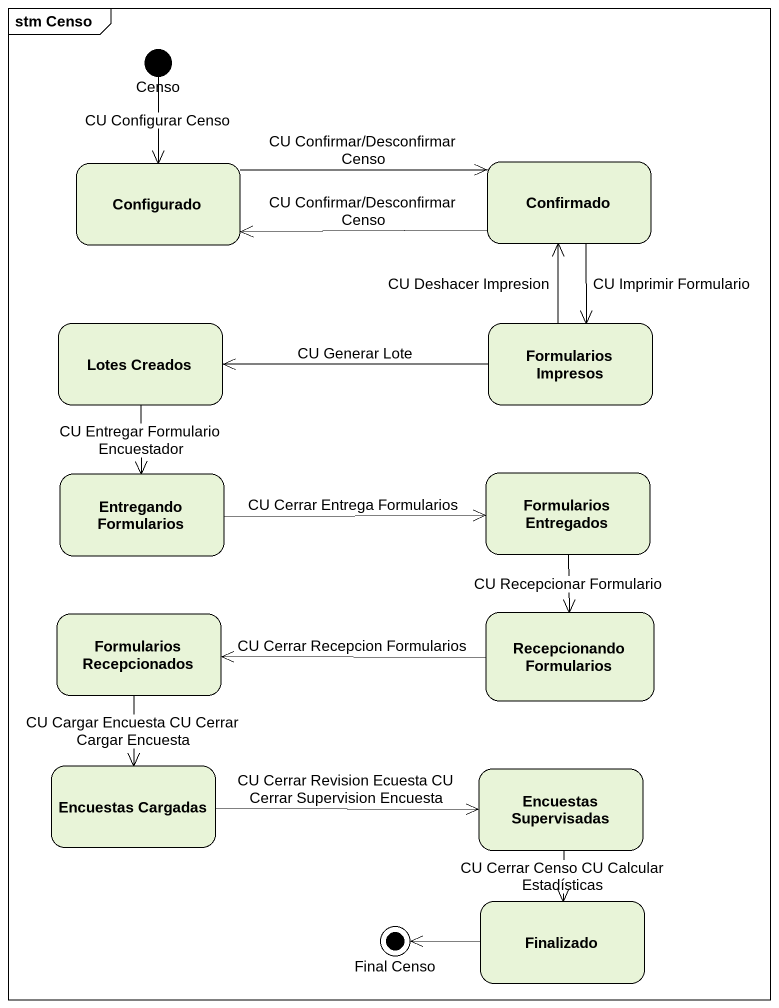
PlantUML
@startuml
mainframe stm Censo
hide empty description
state Censo <<start>>
state Configurado
state Confirmado
state "Lotes Creados" as Lotes_Creados
state "Formularios Impresos" as Formularios_Impresos
state "Entregando Formularios" as Entregando_Formularios
state "Formularios Entregados" as Formularios_Entregados
state "Formularios Recepcionados" as Formularios_Recepcionados
state "Recepcionando Formularios" as Recepcionando_Formularios
state "Encuestas Cargadas" as Encuestas_Cargadas
state "Encuestas Supervisadas" as Encuestas_Supervisadas
state "Final Censo" as Final_Censo <<end>>
state Finalizado
Censo --> Configurado : CU Configurar Censo
Configurado -right-> Confirmado : CU Confirmar/Desconfirmar Censo
Confirmado -left-> Configurado : CU Confirmar/Desconfirmar Censo
Confirmado --> Formularios_Impresos : CU Imprimir Formulario
Lotes_Creados --> Entregando_Formularios : CU Entregar Formulario Encuestador
Formularios_Impresos -up-> Confirmado : CU Deshacer Impresion
Formularios_Impresos -left-> Lotes_Creados : CU Generar Lote
Entregando_Formularios -right-> Formularios_Entregados : CU Cerrar Entrega Formularios
Formularios_Entregados --> Recepcionando_Formularios : CU Recepcionar Formulario
Formularios_Recepcionados --> Encuestas_Cargadas : CU Cargar Encuesta CU Cerrar Cargar Encuesta
Recepcionando_Formularios -left-> Formularios_Recepcionados : CU Cerrar Recepcion Formularios
Encuestas_Cargadas -right-> Encuestas_Supervisadas : CU Cerrar Revision Ecuesta CU Cerrar Supervision Encuesta
Encuestas_Supervisadas --> Finalizado : CU Cerrar Censo CU Calcular Estadísticas
Finalizado -left-> Final_Censo
@enduml
